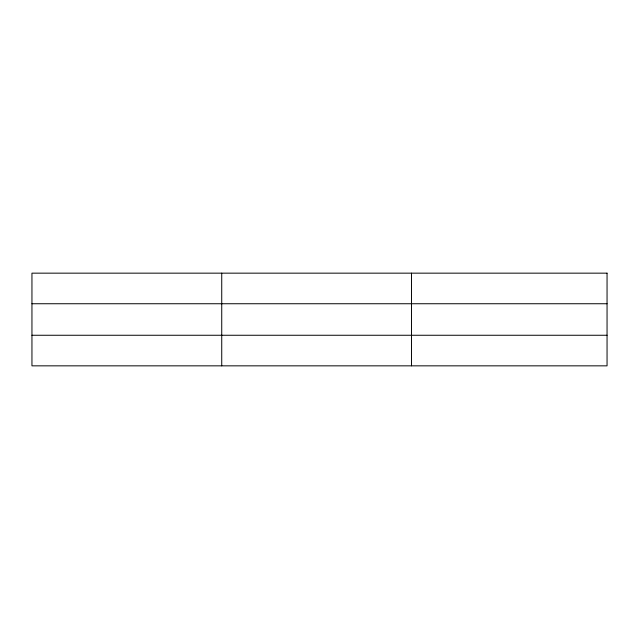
<?xml version="1.0" encoding="UTF-8"?>
<svg xmlns="http://www.w3.org/2000/svg" width="639" height="639" viewBox="0 0 639 639"><rect width="100%" height="100%" fill="white"/><g stroke="black" fill="none" stroke-linecap="round" stroke-linejoin="round"><path stroke-width="0.96" d="M221.733 273.157L221.733 365.843M411.516 273.157L411.516 365.843M31.95 303.741L607.05 303.741M31.95 335.259L607.05 335.259M607.05 273.157L607.05 365.843L31.95 365.843L31.95 273.157L607.05 273.157"/></g></svg>
